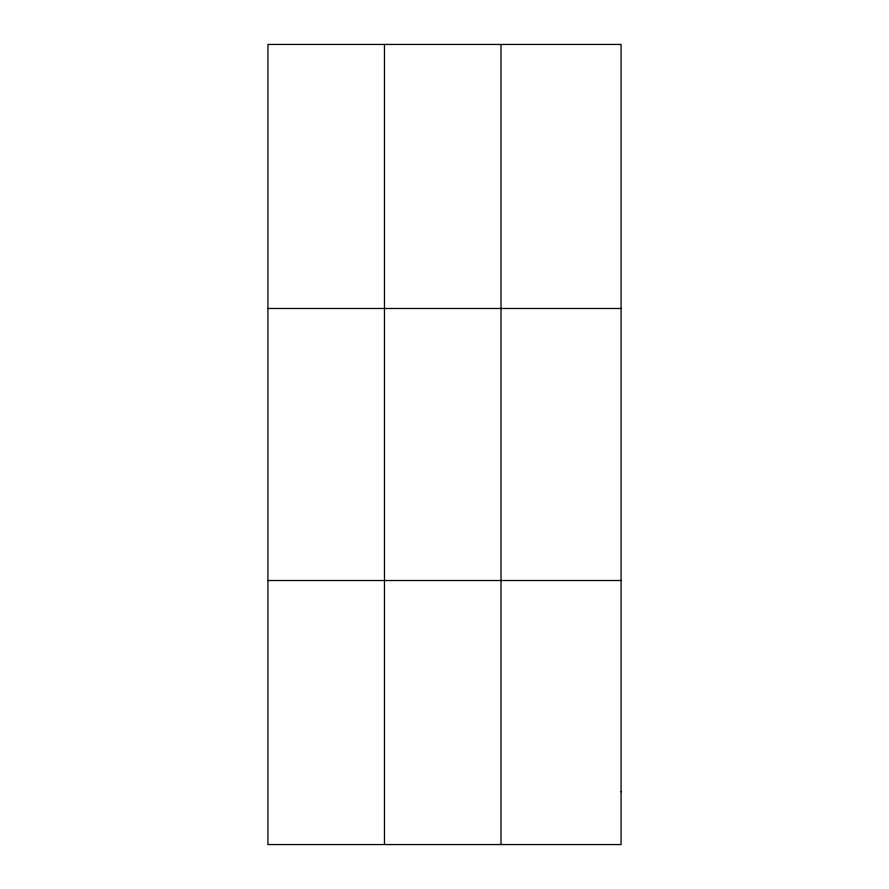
<?xml version="1.0" encoding="UTF-8"?>
<svg xmlns="http://www.w3.org/2000/svg" width="889" height="889" viewBox="0 0 889 889"><rect width="100%" height="100%" fill="white"/><g stroke="black" fill="none" stroke-linecap="round" stroke-linejoin="round"><path stroke-width="1.33" d="M384.459 44.45L384.459 844.55M501.007 44.45L501.007 844.55M267.922 308.483L621.078 308.483M267.922 580.517L621.078 580.517M621.078 791.743L621.078 844.55L267.922 844.55L267.922 44.45L621.078 44.45L621.078 791.743"/></g></svg>
